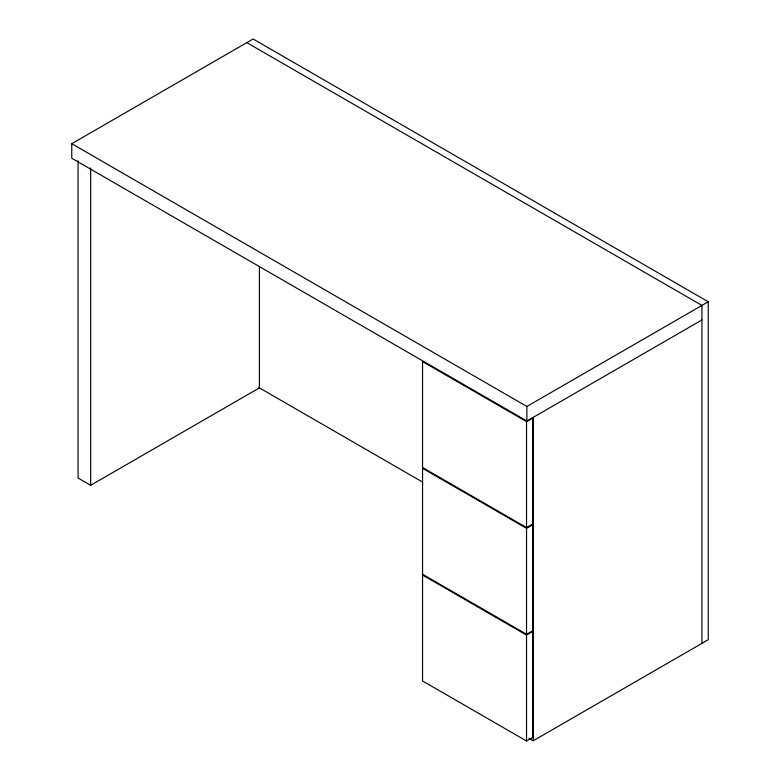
<?xml version="1.0" encoding="UTF-8"?>
<svg xmlns="http://www.w3.org/2000/svg" width="780" height="780" viewBox="0 0 780 780"><rect width="100%" height="100%" fill="white"/><g stroke="black" fill="none" stroke-linecap="round" stroke-linejoin="round"><path stroke-width="1.17" d="M701.942 319.956L526.89 421.024L71.76 158.252L71.76 143.705L253.11 39L708.24 301.772L708.24 639.736L533.188 740.795L528.986 738.367M78.058 160.7L78.058 478.033L90.665 485.306L259.409 387.884L259.409 266.292M71.76 143.705L526.89 406.468L708.24 301.772M526.539 421.629L532.837 417.992L532.837 523.907L526.539 527.553L422.555 467.512L422.555 361.598L526.539 421.629L526.539 527.553M526.539 528.352L532.837 524.716L532.837 630.64L526.539 634.276L422.555 574.246L422.555 468.322L526.539 528.352L526.539 634.276M526.539 635.086L532.837 631.449L532.837 737.363L526.539 741L422.555 680.969L422.555 575.055L526.539 635.086L526.539 741M246.811 42.637L701.942 305.409L701.942 643.373M258.394 387.29L422.75 482.186M533.188 417.388L533.188 740.795M526.89 406.468L526.89 421.024M90.665 167.973L90.665 485.306"/></g></svg>
